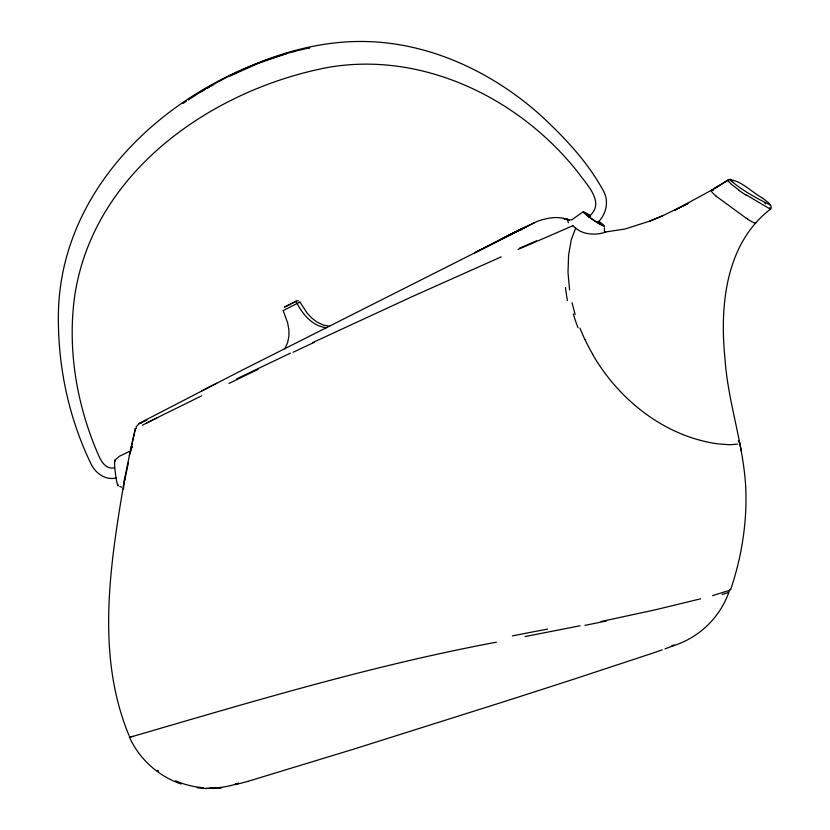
<?xml version="1.0" encoding="UTF-8"?>
<svg xmlns="http://www.w3.org/2000/svg" width="830" height="830" viewBox="0 0 830 830"><rect width="100%" height="100%" fill="white"/><g stroke="black" fill="none" stroke-linecap="round" stroke-linejoin="round"><path stroke-width="1.25" d="M125.237 477.8L128.359 462.891M604.458 227.731L604.344 231.394M132.074 446.851L129.667 454.186L124.666 478.505C110.525 562.491 95.253 654.144 129.013 735.432M124.666 478.505L123.421 489.046M739.572 442.878L738.233 440.875M130.113 452.329L135.363 428.757L136.566 428.062M129.387 455.411L135.363 428.737M284.835 348.87L287.647 342.531L288.944 336.088L288.871 329.489L287.595 322.683L283.155 310.576L292.534 305.814L300.004 302.12L307.017 312.952L311.707 318.035L316.956 322.04L322.891 324.862L329.655 326.398M135.933 427.045L139.118 423.642L143.621 421.08L238.552 371.996L537.228 221.351C547.105 217.958 558.134 215.561 568.125 219.919M572.555 225.47L575.636 228.209L571.258 239.787L568.581 255.152L568.011 272.468L569.588 289.94M730.649 589.684L729.549 590.317A87.503 87.098 66.2 0 1 673.348 645.74L674.178 645.315M715.927 196.025A20.605 1.733 36.5 0 1 712.659 192.861L712.545 192.747A39.052 3.279 36.6 0 1 711.393 190.444L728.346 179.923L728.024 180.494A39.83 3.455 35.6 0 0 728.346 181.085M590.275 215.395C604.728 201.898 586.644 184.613 578.707 173.263C520.618 98.843 423.124 50.838 328.016 67.427C210.696 89.837 91.238 173.449 74.295 298.893C67.635 351.598 77.107 405.808 98.148 454.394C100.969 461.003 105.877 470.008 114.571 467.695M598.554 221.724C606.74 213.217 609.241 200.248 602.85 189.883C586.779 160.657 563.228 136.079 538.826 113.669C490.841 71.463 429.141 42.548 364.546 41.5C305.938 40.535 249.332 62.458 199.843 92.358M770.562 209.077C725.337 243.709 719.61 306.353 725.015 359.006C728.18 405.849 746.004 450.607 745.994 497.751C746.139 528.824 740.557 560.354 730.68 589.476C730.608 589.393 730.192 589.31 729.964 589.321M114.893 460.173L119.416 456.272L129.262 451.53M183.056 103.408L186.345 101.239M188.296 99.963L193.898 96.27M194.594 95.813L197.748 93.738M523.191 228.426L519.746 230.605M711.341 190.329L728.325 179.944M714.786 188.244L719.403 185.453M711.559 190.184L674.842 210.115L687.956 203.454L662.496 215.831L649.755 221.122L624.99 229.007L604.665 232.11M299.952 302.151L299.339 302.473M198.214 93.427L204.761 89.661M206.94 88.405L209.129 87.15M211.308 85.895L213.497 84.639M295.957 301.342L296.538 301.041L291.029 303.77M486.245 246.894L474.48 252.932L516.063 231.726M285.043 306.789L284.389 307.131L295.158 301.757M477.686 251.293L489.576 245.203M201.804 390.847L216.744 383.211M483.859 248.139L495.998 241.955M492.491 243.73L504.982 237.411M510.502 234.62L495.188 242.35L507.794 235.99M500.272 239.746L515.596 232.047M497.782 241.022L513.096 233.303L502.658 238.532M145.914 423.3L201.597 395.858M230.242 75.935L258.794 63.153L287.17 53.421M289.836 304.434L285.904 306.394M507.099 236.27L522.361 228.624M504.931 237.37L520.223 229.703M514.527 232.504L526.251 226.673L511.062 234.257M509.143 235.232L524.373 227.617M534.541 222.565L518.719 230.408M605.713 232.099C596.262 235.336 583.864 235.056 575.657 228.177M146.848 420.053L142.843 421.993M236.675 378.843L290.438 353.124M312.63 342.645L412.334 296.549L501.206 256.875M141.878 422.449L139.118 423.642L142.252 422.408M518.045 249.488L572.835 225.729M673.286 645.761L665.027 648.863M729.435 590.369L712.451 595.65M649.755 221.122L662.848 215.707M662.236 649.849L659.995 650.627A221.32 2.314 -17.6 0 1 650.865 653.76L575.522 678.618A222.814 2.324 -17.6 0 1 560.032 683.64L520.057 696.515A232.442 2.428 -17.6 0 1 499.473 703.103L354.151 748.992L248.191 781.279M583.231 211.785L571.932 219.691L569.131 220.116M234.693 784.506L236.426 783.977A218.663 2.283 -17.6 0 0 236.488 784.412L236.488 784.412M761.826 197.654C751.959 192.166 741.896 181.397 731.085 179.965A53.483 4.285 32.4 0 0 730.929 180.774C742.601 190.526 756.317 198.225 769.981 204.844M247.963 781.352L236.55 784.392M294.723 51.315C172.837 83.125 57.374 185.298 58.37 319.26C58.422 368.696 69.129 418.424 90.594 463.026C94.879 472.768 104.891 480.497 115.941 478.039M737.642 444.071L729.964 444.745L718.904 443.998M700.707 598.793L654.808 609.926L601.169 621.494M307.733 48.244L309.694 47.777L292.71 51.792M671.968 645.595L673.089 645.335M496.444 642.192C372.649 665.245 251.085 701.983 130.891 736.957M580.118 625.758L525.048 636.558M673.566 645.242L674.23 645.19M729.082 179.695L731.998 180.504M197.198 787.774L205.249 788.5L221.963 787.691M205.249 788.5L220.946 787.774M297.431 300.782L298.458 300.896M718.012 443.894C664.913 436.601 618.983 400.008 592.578 354.327M326.667 327.715C311.914 326.294 302.006 313.533 295.895 301.186M119.831 486.66L121.678 487.096M713.395 190.381L712.918 190.236A49.769 4.171 36.5 0 0 712.441 190.184M569.11 220.282L563.477 218.404L568.83 220.23M181.199 784.008C158.437 776.341 139.253 758.994 129.376 737.102M132.126 446.862L132.385 447.38M732.485 180.743L733.035 181.033M747.425 218.964L746.014 218.051M745.724 194.583L770.24 209.108A2.615 2.573 -85.4 0 0 770.074 204.854L769.037 203.101L762.231 197.945M745.797 217.906L716.062 196.119M739.053 190.132L731.821 184.716L728.169 180.961M589.456 217.273L588.636 216.682M764.855 203.257L765.509 203.775M584.839 339.553L579.9 328.12M739.489 442.193L741.366 451.053M575.138 314.446L572.005 302.732M728.792 179.747A2.615 2.594 75.4 0 1 731.562 179.768M118.483 485.042A12.917 1.193 82.8 0 1 115.339 472.913A12.917 1.193 82.8 0 1 115.505 461.107M125.06 480.228A8.279 0.643 -77.4 0 1 125.164 478.039M136.151 428.456A199.698 0.768 -26.1 0 1 135.477 428.674M142.49 425.168A201.078 0.768 -26 0 1 156.839 417.988M228.924 383.45A222.492 2.397 -25.5 0 1 258.14 369.34M293.125 352.273A259.323 7.283 -25 0 1 314.248 342.302M519.373 248.263A249.571 3.839 -24.4 0 1 536.522 240.814M755.539 222.513A25.004 2.117 36.6 0 1 747.643 219.162M236.426 783.977A87.503 87.088 66.2 0 1 210.229 788.023M203.277 787.743A87.503 87.088 66.2 0 1 175.493 780.781M236.934 783.759A218.663 2.283 -17.6 0 1 237.235 783.634M237.919 783.364A218.663 2.283 -17.6 0 1 238.718 783.053M158.499 770.987A87.513 87.098 66.2 0 1 157.669 770.375M132.593 736.418A288.736 3.164 -17.3 0 1 129.356 736.864M512.411 635.884A310.565 14.338 -11.8 0 1 547.582 629.088M606.367 620.985A304.029 15.054 -9.7 0 1 584.922 625.353M728.138 592.475A294.194 7.605 -11.7 0 1 722.173 594.519M745.869 195.019A35.234 4.181 33.9 0 1 738.7 190.246M769.815 207.749A22.182 1.836 35 0 1 770.458 209.233M592.703 354.306A135.954 75.115 46.9 0 1 584.984 339.563M577.981 327.746A159.08 86.393 47.4 0 1 573.312 313.896M567.471 300.481A175.265 86.081 51 0 1 565.479 287.522M598.876 221.34A12.896 1.058 34.2 0 1 601.729 225.241A12.896 1.058 34.2 0 1 584.932 213.767A12.896 1.058 34.2 0 1 590.296 215.478M568.394 222.71A22.721 7.117 47.1 0 1 567.502 218.684M597.839 221.423A8.591 0.706 34.2 0 1 598.876 223.415A8.591 0.706 34.2 0 1 588.045 216.028A8.591 0.706 34.2 0 1 590.607 216.485"/></g></svg>
